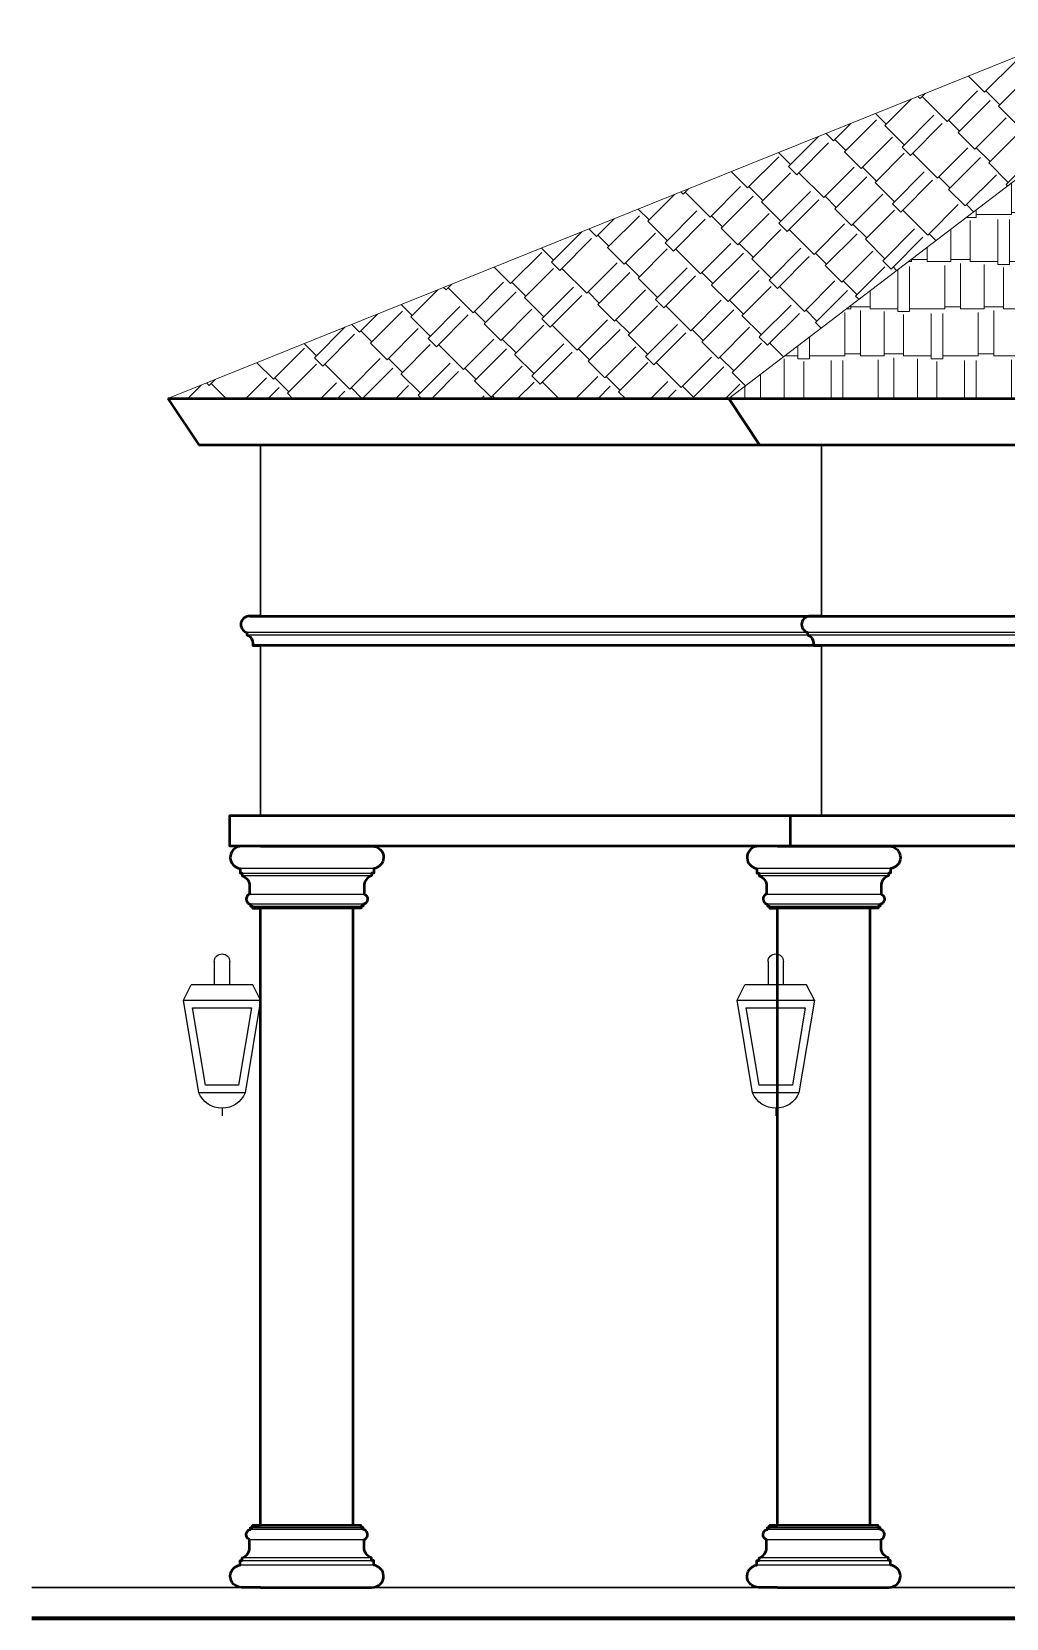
# Model space of a CAD drawing. Header units: metres. Extents: x -109 to 591, y -5 to 592.
# Drawn here: x 533.84 to 537, y 6.57 to 11.71 of the extents above; entities that cross this region are included whole.
import ezdxf

# ---------------------------------------------------------------- set-up
doc = ezdxf.new("R2010")
doc.units = ezdxf.units.M
doc.header["$LTSCALE"] = 0.03
for name, color, linetype, lineweight in [('HATCH SECCION', 8, 'Continuous', 5), ('Moldura con Espesor', 43, 'Continuous', 50), ('Muro', 7, 'Continuous', 70), ('Muro bajo', 7, 'Continuous', 30)]:
    doc.layers.add(name, color=color, linetype=linetype, lineweight=lineweight)
doc.layers.add('Luminaria', color=7, linetype='Continuous')
doc.layers.add('MOLDURA', color=43, linetype='Continuous')

# ---------------------------------------------------------------- blocks, each defined once
blk = doc.blocks.new('luminaria2')
at = {"layer": 'Luminaria'}
for p, q in [((-2.850913841290116, -47.22236129732154), (-2.850913841290116, -47.14736129732155)), ((-2.800913841290117, -47.14736129732155), (-2.800913841290117, -47.22236129732154)), ((-2.950913841290117, -47.27236129732154), (-2.925913841290117, -47.22236129732154)), ((-2.925913841290117, -47.22236129732154), (-2.725913841290116, -47.22236129732154)), ((-2.700913841290117, -47.27236129732154), (-2.725913841290116, -47.22236129732154)), ((-2.825913841290117, -47.62236129732153), (-2.825913841290117, -47.64736129732153))]:
    blk.add_line(p, q, dxfattribs=at)
for points in [[(-2.700913841290117, -47.27236129732154), (-2.950913841290117, -47.27236129732154), (-2.900913841290117, -47.57236129732154), (-2.750913841290116, -47.57236129732154)], [(-2.730425351833026, -47.29736129732154), (-2.921402330747207, -47.29736129732154), (-2.87973566408054, -47.54736129732154), (-2.772092018499693, -47.54736129732154)]]:
    blk.add_lwpolyline(points, close=True, dxfattribs=at)
for centre, radius, start, end in [((-2.825913841290117, -47.14736129732155), 0.02499999999999991, 0, 180), ((-2.825913841290118, -47.54111129732153), 0.08125000000000167, 202.6198649480454, 337.3801350519553)]:
    blk.add_arc(centre, radius, start, end, dxfattribs=at)

msp = doc.modelspace()

# ---------------------------------------------------------------- hatches: boundary and pattern name
at = {"layer": 'HATCH SECCION'}
h = msp.add_hatch(dxfattribs=at)
h.set_pattern_fill('AR-RSHKE', color=1, scale=0.0005, angle=315, style=0)
h.set_pattern_definition([(315, (27.00226245838763, 0.2999999999999989), (0.3367596045400932, -0.1212334576344337), [0.0762, -0.0635, 0.0889, -0.0381, 0.1143, -0.0508]), (315, (27.06063412317458, 0.2506085913341186), (0.3367596045400932, -0.1212334576344337), [0.0635, -0.2413, 0.0508, -0.0762]), (315, (27.15717187647608, 0.1316201977299523), (0.3367596045400932, -0.1212334576344337), [0.0381, -0.3937]), (45, (27.00226245838763, 0.2999999999999989), (0.0314308964237421, 0.1840952504819176), [0.14605, -0.46355]), (45, (27.05614399511405, 0.246118463273584), (0.0314308964237421, 0.1840952504819176), [0.142875, -0.4667250000000001]), (45, (27.10104527571939, 0.2012171826682382), (0.0314308964237421, 0.1840952504819176), [0.13335, -0.47625]), (45, (27.15717187647608, 0.1316201977299523), (0.0314308964237421, 0.1840952504819176), [0.14605, -0.46355]), (45, (27.18411264483928, 0.1046794293667448), (0.0314308964237421, 0.1840952504819176), [0.14605, -0.46355]), (45, (27.27167014201971, 0.03059231636792425), (0.0314308964237421, 0.1840952504819176), [0.1397, -0.4699])])
h.paths.add_polyline_path([(537.6567957621675, 11.71256755604346), (537.1817957621676, 11.69228272809438), (534.2831642008674, 10.52488625263195), (536.0997449545985, 10.52488625263195)])
h = msp.add_hatch(dxfattribs=at)
h.set_pattern_fill('AR-RSHKE', color=1, scale=0.0005, style=0)
h.set_pattern_definition([(0, (27.00226245838763, 0.2999999999999989), (0.32385, 0.1524), [0.0762, -0.0635, 0.0889, -0.0381, 0.1143, -0.0508]), (0, (27.07846245838763, 0.3063499999999989), (0.32385, 0.1524), [0.0635, -0.2413, 0.0508, -0.0762]), (0, (27.23086245838763, 0.2904749999999989), (0.32385, 0.1524), [0.0381, -0.3937]), (90, (27.00226245838763, 0.2999999999999989), (-0.10795, 0.1524), [0.14605, -0.46355]), (90, (27.07846245838763, 0.2999999999999989), (-0.10795, 0.1524), [0.142875, -0.4667250000000001]), (90, (27.14196245838763, 0.2999999999999989), (-0.10795, 0.1524), [0.13335, -0.47625]), (90, (27.23086245838763, 0.2904749999999989), (-0.10795, 0.1524), [0.14605, -0.46355]), (90, (27.26896245838763, 0.2904749999999989), (-0.10795, 0.1524), [0.14605, -0.46355]), (90, (27.38326245838763, 0.2999999999999989), (-0.10795, 0.1524), [0.1397, -0.4699])])
h.paths.add_polyline_path([(540.1638465697358, 10.52488625263195), (538.6067957621673, 11.7125675560433), (537.6567957621672, 11.71256755604345), (536.0997449545987, 10.52488625263195)])

# ---------------------------------------------------------------- linework, layer by layer
at = {"layer": 'HATCH SECCION', "color": 1}
for p, q in [((537.1817957621665, 11.69228272809403), (534.2831642008674, 10.52488625263195)), ((536.0997449545985, 10.52488625263183), (537.6567957621673, 11.71256755604345))]:
    msp.add_line(p, q, dxfattribs=at)
at = {"layer": 'MOLDURA'}
for p, q in [((537.6363881251895, 9.767554613844641), (534.5381693423781, 9.76755461384464)), ((534.5381693423781, 9.759584122529121), (537.6367086984272, 9.759584122529123)), ((534.9495909569762, 9.003090796828042), (534.5167374447586, 9.003103880443485)), ((536.6239067376259, 9.003090796828042), (536.1910532254083, 9.003103880443485)), ((534.5234432904045, 8.988063085653119), (534.9428851113304, 8.988050002037562)), ((534.9428851113304, 8.978846060065871), (534.5234432904045, 8.978859143681314)), ((536.1977590710542, 8.988063085653119), (536.61720089198, 8.988050002037562)), ((536.61720089198, 8.978846060065871), (536.1977590710542, 8.978859143681314)), ((534.547723754628, 8.919685355130662), (534.9186046471069, 8.919672271515106)), ((536.2220395352776, 8.919685355130662), (536.5929204277566, 8.919672271515106)), ((534.9156075912599, 8.88745805559122), (534.550720810475, 8.887471139206776)), ((534.5573484772481, 8.881184943588858), (534.9089799244869, 8.881171859973302)), ((536.5899233719097, 8.88745805559122), (536.2250365911248, 8.887471139206776)), ((536.2316642578978, 8.881184943588858), (536.5832957051365, 8.881171859973302)), ((534.9156075912599, 6.862336657329365), (534.550720810475, 6.862323573713809)), ((534.5573484772482, 6.868609769331727), (534.9089799244869, 6.868622852947283)), ((536.5899233719097, 6.862336657329365), (536.2250365911248, 6.862323573713809)), ((536.2316642578978, 6.868609769331727), (536.5832957051366, 6.868622852947283)), ((534.5477237546281, 6.830109357789922), (534.918604647107, 6.830122441405479)), ((536.2220395352778, 6.830109357789922), (536.5929204277567, 6.830122441405479)), ((534.9495909569763, 6.746703916092542), (534.5167374447587, 6.7466908324771)), ((534.9428851113305, 6.770948652854713), (534.5234432904047, 6.770935569239271)), ((534.5234432904047, 6.761731627267466), (534.9428851113305, 6.761744710883022)), ((536.6239067376259, 6.746703916092542), (536.1910532254084, 6.7466908324771)), ((536.6172008919801, 6.770948652854713), (536.1977590710543, 6.770935569239271)), ((536.1977590710543, 6.761731627267466), (536.6172008919801, 6.761744710883022))]:
    msp.add_line(p, q, dxfattribs=at)
at = {"layer": 'Moldura con Espesor'}
for p, q in [((534.2831642008674, 10.52488625263195), (541.9804273234672, 10.52488625263195)), ((534.2831642008674, 10.52488625263195), (534.3831642008674, 10.37488625263195)), ((536.0997449545985, 10.52488625263183), (536.1997449545986, 10.37488625263183)), ((534.3831642008674, 10.37488625263195), (541.8804273234671, 10.37488625263195)), ((534.5481664729678, 9.819886252631862), (537.6415377709451, 9.819886252631921)), ((537.6415377709451, 9.724886252632121), (534.5576984560332, 9.724886252631949)), ((534.5831642008675, 9.17488625263195), (541.6804273234673, 9.17488625263195)), ((541.6804273234673, 9.074905418941592), (534.5831642008675, 9.074905418941592)), ((534.5831642008675, 9.07488625263195), (534.8831642008674, 9.074892335326036)), ((536.2574799815171, 9.07488625263195), (536.5574799815172, 9.074892335326036)), ((534.9089799244869, 8.87489233532599), (534.5573484772481, 8.874905418941546)), ((534.5831642008675, 6.874890254538753), (534.5831642008674, 8.874904458381831)), ((534.8831642008674, 6.874890254539247), (534.8831642008673, 8.874893295885707)), ((536.5832957051365, 8.87489233532599), (536.2316642578978, 8.874905418941546)), ((536.2574799815171, 6.874890254538753), (536.257479981517, 8.874904458381831)), ((536.5574799815172, 6.874890254539247), (536.557479981517, 8.874893295885707)), ((534.9089799244869, 6.874902377594594), (534.5573484772482, 6.874889293979038)), ((536.5832957051366, 6.874902377594594), (536.2316642578978, 6.874889293979038)), ((534.5831642008675, 6.674908460288634), (534.8831642008676, 6.674902377594549)), ((536.2574799815172, 6.674908460288634), (536.5574799815172, 6.674902377594549))]:
    msp.add_line(p, q, dxfattribs=at)
for points in [[(534.5831642008675, 9.819886252631862), (534.5481664729678, 9.819886252631862, 0.8985887511889529), (534.5381693423781, 9.76755461384464), (534.5381693423781, 9.759584122529121), (534.5426126136854, 9.757223864238016, -0.2850350171818312), (534.5576984560332, 9.732887392754536), (534.5576984560332, 9.724886252631949), (534.5831642008675, 9.724886252631949)], [(536.3997449545986, 9.819886252632047), (536.3647472266989, 9.819886252632047, 0.8985887511889529), (536.3547500961092, 9.767554613844824), (536.3547500961092, 9.759584122529306), (536.3591933674165, 9.7572238642382, -0.2850350171818312), (536.3742792097644, 9.732887392754721), (536.3742792097644, 9.724886252632134), (536.3997449545986, 9.724886252632134)], [(534.5831642008675, 9.074905418941592), (534.5228348367127, 9.074905418941592, 0.4382077646215293), (534.4849546825355, 9.037431449114445, 0.3767732070928361), (534.5167374447586, 9.003103880443485), (534.5167374447586, 8.988063085653119), (534.5234432904045, 8.988063085653119), (534.5234432904045, 8.978859143681314, -0.343840019265826), (534.5477237546284, 8.944976073991223), (534.547723754628, 8.919685355130662, 0.4170263860701234), (534.5375424132645, 8.898772436212619, 0.3141239204313276), (534.550720810475, 8.887471139206776), (534.550720810475, 8.881184943588858), (534.5573484772481, 8.881184943588858), (534.5573484772481, 8.874905418941546), (534.5831642008675, 8.874905418941546)], [(534.8831642008674, 9.074892335326036), (534.9434935650222, 9.074892335326036, -0.4382077646215293), (534.9813737191994, 9.037418365499002, -0.3767732070928361), (534.9495909569762, 9.003090796828042), (534.9495909569762, 8.988050002037562), (534.9428851113304, 8.988050002037562), (534.9428851113304, 8.978846060065758, 0.343840019265826), (534.9186046471066, 8.944962990375666), (534.9186046471069, 8.919672271515106, -0.4170263860701234), (534.9287859884704, 8.898759352597063, -0.3141239204313276), (534.9156075912599, 8.887458055591333), (534.9156075912599, 8.881171859973302), (534.9089799244869, 8.881171859973302), (534.9089799244869, 8.87489233532599), (534.8831642008674, 8.87489233532599)], [(536.2574799815171, 9.074905418941592), (536.1971506173625, 9.074905418941592, 0.4382077646215293), (536.1592704631852, 9.037431449114445, 0.3767732070928361), (536.1910532254083, 9.003103880443485), (536.1910532254083, 8.988063085653119), (536.1977590710542, 8.988063085653119), (536.1977590710542, 8.978859143681314, -0.343840019265826), (536.222039535278, 8.944976073991223), (536.2220395352776, 8.919685355130662, 0.4170263860701234), (536.2118581939142, 8.898772436212619, 0.3141239204313276), (536.2250365911248, 8.887471139206776), (536.2250365911248, 8.881184943588858), (536.2316642578978, 8.881184943588858), (536.2316642578978, 8.874905418941546), (536.2574799815171, 8.874905418941546)], [(536.5574799815172, 9.074892335326036), (536.617809345672, 9.074892335326036, -0.4382077646215293), (536.6556894998491, 9.037418365499002, -0.3767732070928361), (536.6239067376259, 9.003090796828042), (536.6239067376259, 8.988050002037562), (536.61720089198, 8.988050002037562), (536.61720089198, 8.978846060065758, 0.343840019265826), (536.5929204277563, 8.944962990375666), (536.5929204277566, 8.919672271515106, -0.4170263860701234), (536.60310176912, 8.898759352597063, -0.3141239204313276), (536.5899233719097, 8.887458055591333), (536.5899233719097, 8.881171859973302), (536.5832957051365, 8.881171859973302), (536.5832957051365, 8.87489233532599), (536.5574799815172, 8.87489233532599)], [(534.5831642008675, 6.674889293978993), (534.5228348367127, 6.674889293978993, -0.4382077646215293), (534.4849546825355, 6.712363263806139, -0.3767732070928361), (534.5167374447587, 6.7466908324771), (534.5167374447587, 6.761731627267466), (534.5234432904047, 6.761731627267466), (534.5234432904047, 6.770935569239271, 0.343840019265826), (534.5477237546284, 6.804818638929362), (534.5477237546281, 6.830109357789922, -0.4170263860701234), (534.5375424132646, 6.851022276707965, -0.3141239204313276), (534.550720810475, 6.862323573713809), (534.550720810475, 6.868609769331727), (534.5573484772482, 6.868609769331727), (534.5573484772482, 6.874889293979038), (534.5831642008675, 6.874889293979038)], [(534.8831642008676, 6.674902377594549), (534.9434935650222, 6.674902377594549, 0.4382077646215293), (534.9813737191995, 6.712376347421582, 0.3767732070928361), (534.9495909569763, 6.746703916092542), (534.9495909569763, 6.761744710883022), (534.9428851113305, 6.761744710883022), (534.9428851113305, 6.770948652854827, -0.343840019265826), (534.9186046471067, 6.804831722544918), (534.918604647107, 6.830122441405479, 0.4170263860701234), (534.9287859884705, 6.851035360323522, 0.3141239204313276), (534.9156075912599, 6.862336657329251), (534.9156075912599, 6.868622852947283), (534.9089799244869, 6.868622852947283), (534.9089799244869, 6.874902377594594), (534.8831642008676, 6.874902377594594)], [(536.2574799815172, 6.674889293978993), (536.1971506173625, 6.674889293978993, -0.4382077646215293), (536.1592704631853, 6.712363263806139, -0.3767732070928361), (536.1910532254084, 6.7466908324771), (536.1910532254084, 6.761731627267466), (536.1977590710543, 6.761731627267466), (536.1977590710543, 6.770935569239271, 0.343840019265826), (536.2220395352781, 6.804818638929362), (536.2220395352778, 6.830109357789922, -0.4170263860701234), (536.2118581939143, 6.851022276707965, -0.3141239204313276), (536.2250365911248, 6.862323573713809), (536.2250365911248, 6.868609769331727), (536.2316642578978, 6.868609769331727), (536.2316642578978, 6.874889293979038), (536.2574799815172, 6.874889293979038)], [(536.5574799815172, 6.674902377594549), (536.617809345672, 6.674902377594549, 0.4382077646215293), (536.6556894998491, 6.712376347421582, 0.3767732070928361), (536.6239067376259, 6.746703916092542), (536.6239067376259, 6.761744710883022), (536.6172008919801, 6.761744710883022), (536.6172008919801, 6.770948652854827, -0.343840019265826), (536.5929204277563, 6.804831722544918), (536.5929204277567, 6.830122441405479, 0.4170263860701234), (536.6031017691201, 6.851035360323522, 0.3141239204313276), (536.5899233719097, 6.862336657329251), (536.5899233719097, 6.868622852947283), (536.5832957051366, 6.868622852947283), (536.5832957051366, 6.874902377594594), (536.5574799815172, 6.874902377594594)]]:
    msp.add_lwpolyline(points, format="xyb", dxfattribs=at)
for points in [[(534.5831642008675, 9.07488625263195), (534.4831642008673, 9.07488625263195), (534.4831642008673, 9.17488625263195), (534.5831642008675, 9.17488625263195)], [(536.3997449545984, 9.074886252631856), (536.2997449545985, 9.074886252631856), (536.2997449545985, 9.174886252631856), (536.3997449545984, 9.174886252631856)]]:
    msp.add_lwpolyline(points, dxfattribs=at)
at = {"layer": 'Muro'}
msp.add_line((533.841779294075, 6.574905418941597), (542.1603791820089, 6.574905418941597), dxfattribs=at)
at = {"layer": 'Muro bajo'}
for p, q in [((534.5831642008675, 9.819886252631862), (534.5831642008675, 10.37488625263195)), ((536.3997449545986, 9.819886252631896), (536.3997449545985, 10.37488625263195)), ((534.5831642008675, 9.17488625263195), (534.5831642008675, 9.724886252631949)), ((536.3997449545984, 9.17488625263195), (536.3997449545986, 9.724886252632052)), ((534.5831642008675, 9.07488625263195), (534.5831642008675, 9.074905418941592)), ((541.6804273234673, 9.074905418941592), (534.5831642008675, 9.07488625263195)), ((536.3997449545984, 9.074886252631856), (536.3997449545984, 9.074905418941498)), ((536.3997449545984, 9.074891158346816), (536.3997449545984, 9.074900581387563)), ((533.841779294075, 6.674905418941592), (542.1603791820089, 6.674905418941592))]:
    msp.add_line(p, q, dxfattribs=at)

# ---------------------------------------------------------------- block references
at = {"layer": 'Luminaria', "xscale": -1}
for p in [(531.6322503595773, 55.8488663029972), (533.4260232989462, 55.8488663029972)]:
    msp.add_blockref('luminaria2', p, dxfattribs=at)

doc.saveas('drawing.dxf')
